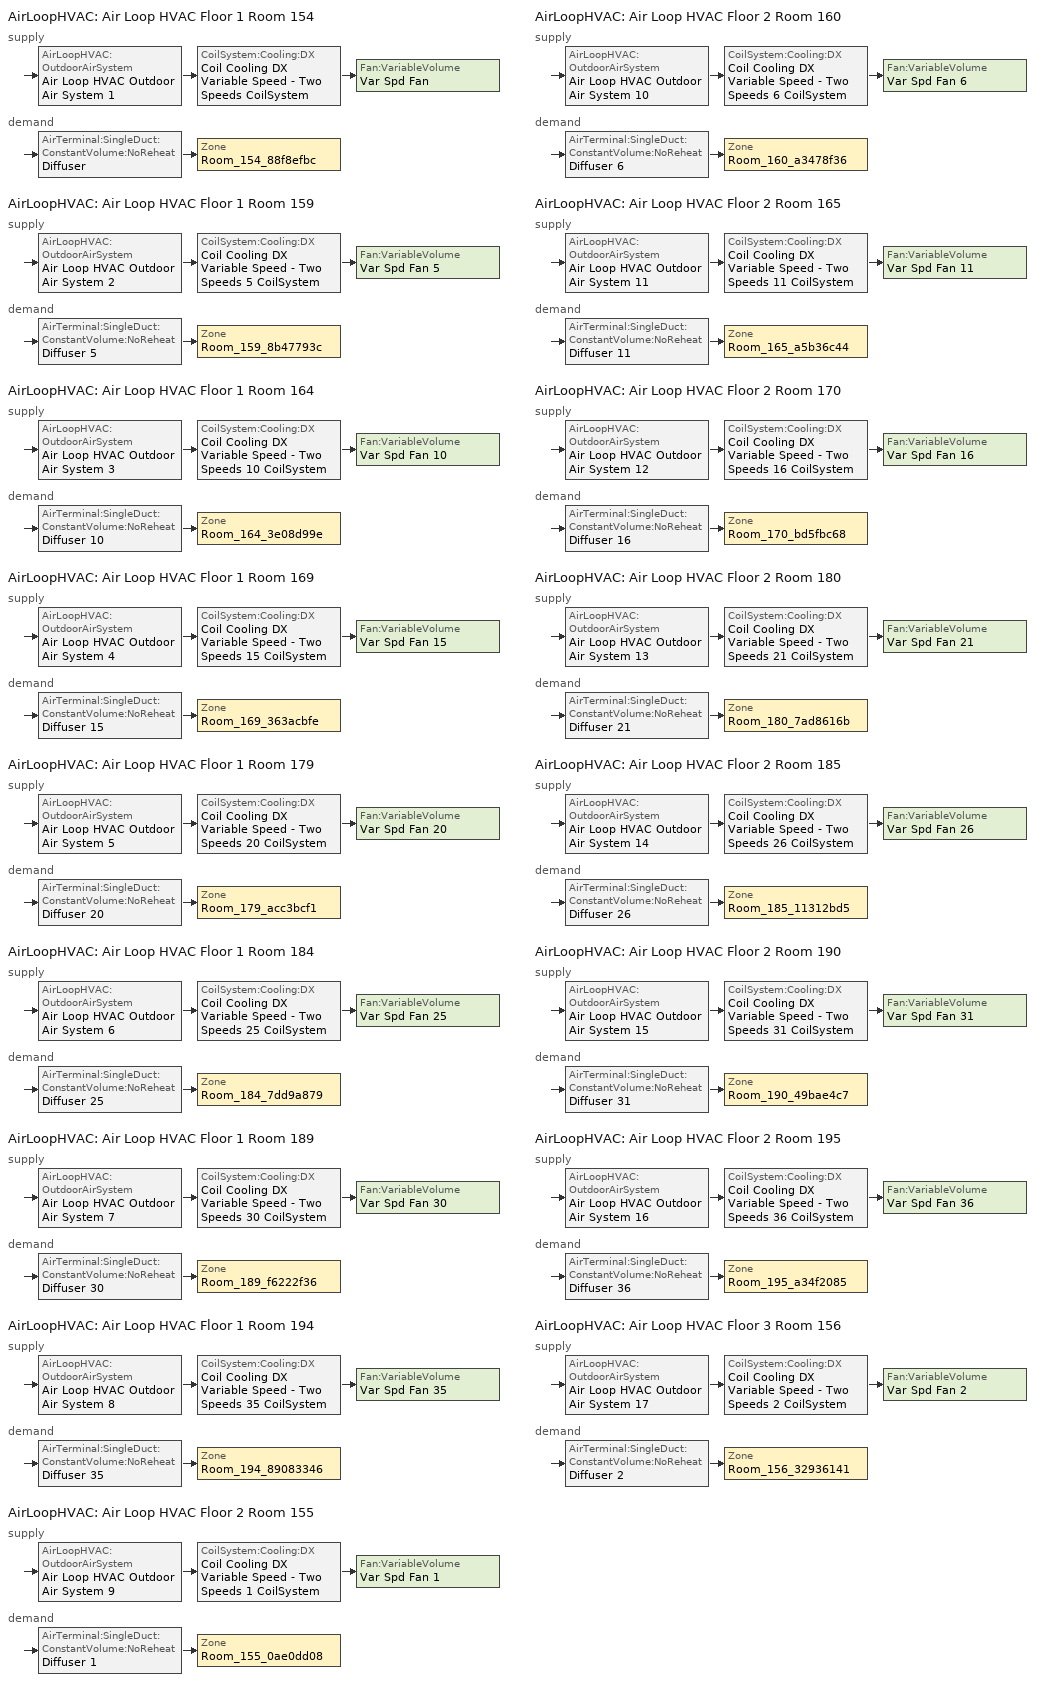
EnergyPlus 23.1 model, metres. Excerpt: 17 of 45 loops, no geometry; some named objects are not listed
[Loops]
AirLoopHVAC 'Air Loop HVAC Floor 1 Room 154'
 supply: AirLoopHVAC:OutdoorAirSystem 'Air Loop HVAC Outdoor Air System 1' > CoilSystem:Cooling:DX 'Coil Cooling DX Variable Speed - Two Speeds CoilSystem' > Fan:VariableVolume 'Var Spd Fan'
 demand: AirTerminal:SingleDuct:ConstantVolume:NoReheat 'Diffuser' > Zone 'Room_154_88f8efbc'
AirLoopHVAC 'Air Loop HVAC Floor 1 Room 159'
 supply: AirLoopHVAC:OutdoorAirSystem 'Air Loop HVAC Outdoor Air System 2' > CoilSystem:Cooling:DX 'Coil Cooling DX Variable Speed - Two Speeds 5 CoilSystem' > Fan:VariableVolume 'Var Spd Fan 5'
 demand: AirTerminal:SingleDuct:ConstantVolume:NoReheat 'Diffuser 5' > Zone 'Room_159_8b47793c'
AirLoopHVAC 'Air Loop HVAC Floor 1 Room 164'
 supply: AirLoopHVAC:OutdoorAirSystem 'Air Loop HVAC Outdoor Air System 3' > CoilSystem:Cooling:DX 'Coil Cooling DX Variable Speed - Two Speeds 10 CoilSystem' > Fan:VariableVolume 'Var Spd Fan 10'
 demand: AirTerminal:SingleDuct:ConstantVolume:NoReheat 'Diffuser 10' > Zone 'Room_164_3e08d99e'
AirLoopHVAC 'Air Loop HVAC Floor 1 Room 169'
 supply: AirLoopHVAC:OutdoorAirSystem 'Air Loop HVAC Outdoor Air System 4' > CoilSystem:Cooling:DX 'Coil Cooling DX Variable Speed - Two Speeds 15 CoilSystem' > Fan:VariableVolume 'Var Spd Fan 15'
 demand: AirTerminal:SingleDuct:ConstantVolume:NoReheat 'Diffuser 15' > Zone 'Room_169_363acbfe'
AirLoopHVAC 'Air Loop HVAC Floor 1 Room 179'
 supply: AirLoopHVAC:OutdoorAirSystem 'Air Loop HVAC Outdoor Air System 5' > CoilSystem:Cooling:DX 'Coil Cooling DX Variable Speed - Two Speeds 20 CoilSystem' > Fan:VariableVolume 'Var Spd Fan 20'
 demand: AirTerminal:SingleDuct:ConstantVolume:NoReheat 'Diffuser 20' > Zone 'Room_179_acc3bcf1'
AirLoopHVAC 'Air Loop HVAC Floor 1 Room 184'
 supply: AirLoopHVAC:OutdoorAirSystem 'Air Loop HVAC Outdoor Air System 6' > CoilSystem:Cooling:DX 'Coil Cooling DX Variable Speed - Two Speeds 25 CoilSystem' > Fan:VariableVolume 'Var Spd Fan 25'
 demand: AirTerminal:SingleDuct:ConstantVolume:NoReheat 'Diffuser 25' > Zone 'Room_184_7dd9a879'
AirLoopHVAC 'Air Loop HVAC Floor 1 Room 189'
 supply: AirLoopHVAC:OutdoorAirSystem 'Air Loop HVAC Outdoor Air System 7' > CoilSystem:Cooling:DX 'Coil Cooling DX Variable Speed - Two Speeds 30 CoilSystem' > Fan:VariableVolume 'Var Spd Fan 30'
 demand: AirTerminal:SingleDuct:ConstantVolume:NoReheat 'Diffuser 30' > Zone 'Room_189_f6222f36'
AirLoopHVAC 'Air Loop HVAC Floor 1 Room 194'
 supply: AirLoopHVAC:OutdoorAirSystem 'Air Loop HVAC Outdoor Air System 8' > CoilSystem:Cooling:DX 'Coil Cooling DX Variable Speed - Two Speeds 35 CoilSystem' > Fan:VariableVolume 'Var Spd Fan 35'
 demand: AirTerminal:SingleDuct:ConstantVolume:NoReheat 'Diffuser 35' > Zone 'Room_194_89083346'
AirLoopHVAC 'Air Loop HVAC Floor 2 Room 155'
 supply: AirLoopHVAC:OutdoorAirSystem 'Air Loop HVAC Outdoor Air System 9' > CoilSystem:Cooling:DX 'Coil Cooling DX Variable Speed - Two Speeds 1 CoilSystem' > Fan:VariableVolume 'Var Spd Fan 1'
 demand: AirTerminal:SingleDuct:ConstantVolume:NoReheat 'Diffuser 1' > Zone 'Room_155_0ae0dd08'
AirLoopHVAC 'Air Loop HVAC Floor 2 Room 160'
 supply: AirLoopHVAC:OutdoorAirSystem 'Air Loop HVAC Outdoor Air System 10' > CoilSystem:Cooling:DX 'Coil Cooling DX Variable Speed - Two Speeds 6 CoilSystem' > Fan:VariableVolume 'Var Spd Fan 6'
 demand: AirTerminal:SingleDuct:ConstantVolume:NoReheat 'Diffuser 6' > Zone 'Room_160_a3478f36'
AirLoopHVAC 'Air Loop HVAC Floor 2 Room 165'
 supply: AirLoopHVAC:OutdoorAirSystem 'Air Loop HVAC Outdoor Air System 11' > CoilSystem:Cooling:DX 'Coil Cooling DX Variable Speed - Two Speeds 11 CoilSystem' > Fan:VariableVolume 'Var Spd Fan 11'
 demand: AirTerminal:SingleDuct:ConstantVolume:NoReheat 'Diffuser 11' > Zone 'Room_165_a5b36c44'
AirLoopHVAC 'Air Loop HVAC Floor 2 Room 170'
 supply: AirLoopHVAC:OutdoorAirSystem 'Air Loop HVAC Outdoor Air System 12' > CoilSystem:Cooling:DX 'Coil Cooling DX Variable Speed - Two Speeds 16 CoilSystem' > Fan:VariableVolume 'Var Spd Fan 16'
 demand: AirTerminal:SingleDuct:ConstantVolume:NoReheat 'Diffuser 16' > Zone 'Room_170_bd5fbc68'
AirLoopHVAC 'Air Loop HVAC Floor 2 Room 180'
 supply: AirLoopHVAC:OutdoorAirSystem 'Air Loop HVAC Outdoor Air System 13' > CoilSystem:Cooling:DX 'Coil Cooling DX Variable Speed - Two Speeds 21 CoilSystem' > Fan:VariableVolume 'Var Spd Fan 21'
 demand: AirTerminal:SingleDuct:ConstantVolume:NoReheat 'Diffuser 21' > Zone 'Room_180_7ad8616b'
AirLoopHVAC 'Air Loop HVAC Floor 2 Room 185'
 supply: AirLoopHVAC:OutdoorAirSystem 'Air Loop HVAC Outdoor Air System 14' > CoilSystem:Cooling:DX 'Coil Cooling DX Variable Speed - Two Speeds 26 CoilSystem' > Fan:VariableVolume 'Var Spd Fan 26'
 demand: AirTerminal:SingleDuct:ConstantVolume:NoReheat 'Diffuser 26' > Zone 'Room_185_11312bd5'
AirLoopHVAC 'Air Loop HVAC Floor 2 Room 190'
 supply: AirLoopHVAC:OutdoorAirSystem 'Air Loop HVAC Outdoor Air System 15' > CoilSystem:Cooling:DX 'Coil Cooling DX Variable Speed - Two Speeds 31 CoilSystem' > Fan:VariableVolume 'Var Spd Fan 31'
 demand: AirTerminal:SingleDuct:ConstantVolume:NoReheat 'Diffuser 31' > Zone 'Room_190_49bae4c7'
AirLoopHVAC 'Air Loop HVAC Floor 2 Room 195'
 supply: AirLoopHVAC:OutdoorAirSystem 'Air Loop HVAC Outdoor Air System 16' > CoilSystem:Cooling:DX 'Coil Cooling DX Variable Speed - Two Speeds 36 CoilSystem' > Fan:VariableVolume 'Var Spd Fan 36'
 demand: AirTerminal:SingleDuct:ConstantVolume:NoReheat 'Diffuser 36' > Zone 'Room_195_a34f2085'
AirLoopHVAC 'Air Loop HVAC Floor 3 Room 156'
 supply: AirLoopHVAC:OutdoorAirSystem 'Air Loop HVAC Outdoor Air System 17' > CoilSystem:Cooling:DX 'Coil Cooling DX Variable Speed - Two Speeds 2 CoilSystem' > Fan:VariableVolume 'Var Spd Fan 2'
 demand: AirTerminal:SingleDuct:ConstantVolume:NoReheat 'Diffuser 2' > Zone 'Room_156_32936141'
[ZoneControl:Thermostat] Temperature Difference Between Cutout And Setpoint {deltaC}=0
Name | Zone or ZoneList | Control Type Schedule | Control 1
Room_154_88f8efbc Thermostat | Room_154_88f8efbc | Room_154_88f8efbc Thermostat Schedule | LargeOffice Building_Setpoint
Room_155_0ae0dd08 Thermostat | Room_155_0ae0dd08 | Room_155_0ae0dd08 Thermostat Schedule | LargeOffice Building_Setpoint 1
Room_156_32936141 Thermostat | Room_156_32936141 | Room_156_32936141 Thermostat Schedule | LargeOffice Building_Setpoint 2
Room_159_8b47793c Thermostat | Room_159_8b47793c | Room_159_8b47793c Thermostat Schedule | LargeOffice Building_Setpoint 5
Room_160_a3478f36 Thermostat | Room_160_a3478f36 | Room_160_a3478f36 Thermostat Schedule | LargeOffice Building_Setpoint 6
Room_164_3e08d99e Thermostat | Room_164_3e08d99e | Room_164_3e08d99e Thermostat Schedule | LargeOffice Building_Setpoint 10
Room_165_a5b36c44 Thermostat | Room_165_a5b36c44 | Room_165_a5b36c44 Thermostat Schedule | LargeOffice Building_Setpoint 11
Room_169_363acbfe Thermostat | Room_169_363acbfe | Room_169_363acbfe Thermostat Schedule | LargeOffice Building_Setpoint 15
Room_170_bd5fbc68 Thermostat | Room_170_bd5fbc68 | Room_170_bd5fbc68 Thermostat Schedule | LargeOffice Building_Setpoint 16
Room_179_acc3bcf1 Thermostat | Room_179_acc3bcf1 | Room_179_acc3bcf1 Thermostat Schedule | LargeOffice Building_Setpoint 25
Room_180_7ad8616b Thermostat | Room_180_7ad8616b | Room_180_7ad8616b Thermostat Schedule | LargeOffice Building_Setpoint 26
Room_184_7dd9a879 Thermostat | Room_184_7dd9a879 | Room_184_7dd9a879 Thermostat Schedule | LargeOffice Building_Setpoint 30
Room_185_11312bd5 Thermostat | Room_185_11312bd5 | Room_185_11312bd5 Thermostat Schedule | LargeOffice Building_Setpoint 31
Room_189_f6222f36 Thermostat | Room_189_f6222f36 | Room_189_f6222f36 Thermostat Schedule | LargeOffice Building_Setpoint 35
Room_190_49bae4c7 Thermostat | Room_190_49bae4c7 | Room_190_49bae4c7 Thermostat Schedule | LargeOffice Building_Setpoint 36
Room_194_89083346 Thermostat | Room_194_89083346 | Room_194_89083346 Thermostat Schedule | LargeOffice Building_Setpoint 40
Room_195_a34f2085 Thermostat | Room_195_a34f2085 | Room_195_a34f2085 Thermostat Schedule | LargeOffice Building_Setpoint 41
[ThermostatSetpoint:DualSetpoint] Heating Setpoint Temperature Schedule=NECB-G-Thermostat Setpoint-Heating; Cooling Setpoint Temperature Schedule=NECB-G-Thermostat Setpoint-Cooling
LargeOffice Building_Setpoint; LargeOffice Building_Setpoint 1; LargeOffice Building_Setpoint 2; LargeOffice Building_Setpoint 5; LargeOffice Building_Setpoint 6; LargeOffice Building_Setpoint 10; LargeOffice Building_Setpoint 11; LargeOffice Building_Setpoint 15; LargeOffice Building_Setpoint 16; LargeOffice Building_Setpoint 25; LargeOffice Building_Setpoint 26; LargeOffice Building_Setpoint 30; LargeOffice Building_Setpoint 31; LargeOffice Building_Setpoint 35; LargeOffice Building_Setpoint 36; LargeOffice Building_Setpoint 40; LargeOffice Building_Setpoint 41
[ZoneHVAC:Baseboard:Convective:Electric] Availability Schedule=Always On Discrete hvac_library; Heating Design Capacity {W}=Autosize; Efficiency=1
Elec Baseboard Floor 1 Room 154; Elec Baseboard Floor 2 Room 155; Elec Baseboard Floor 3 Room 156; Elec Baseboard 1 Room 159; Elec Baseboard Floor 2 Room 160; Elec Baseboard 1 Room 164; Elec Baseboard Floor 2 Room 165; Elec Baseboard 1 Room 169; Elec Baseboard Floor 2 Room 170; Elec Baseboard Floor 1 Room 179; Elec Baseboard Floor 2 Room 180; Elec Baseboard 1 Room 184; Elec Baseboard Floor 2 Room 185; Elec Baseboard 1 Room 189; Elec Baseboard Floor 2 Room 190; Elec Baseboard 1 Room 194; Elec Baseboard Floor 2 Room 195
[AirTerminal:SingleDuct:ConstantVolume:NoReheat] Availability Schedule=Always On Discrete hvac_library; Maximum Air Flow Rate {m3/s}=AutoSize
Diffuser; Diffuser 1; Diffuser 2; Diffuser 5; Diffuser 6; Diffuser 10; Diffuser 11; Diffuser 15; Diffuser 16; Diffuser 20; Diffuser 21; Diffuser 25; Diffuser 26; Diffuser 30; Diffuser 31; Diffuser 35; Diffuser 36
[Zone equipment]
Room_154_88f8efbc: Elec Baseboard Floor 1 Room 154, Diffuser
Room_155_0ae0dd08: Elec Baseboard Floor 2 Room 155, Diffuser 1
Room_156_32936141: Elec Baseboard Floor 3 Room 156, Diffuser 2
Room_159_8b47793c: Elec Baseboard 1 Room 159, Diffuser 5
Room_160_a3478f36: Elec Baseboard Floor 2 Room 160, Diffuser 6
Room_164_3e08d99e: Elec Baseboard 1 Room 164, Diffuser 10
Room_165_a5b36c44: Elec Baseboard Floor 2 Room 165, Diffuser 11
Room_169_363acbfe: Elec Baseboard 1 Room 169, Diffuser 15
Room_170_bd5fbc68: Elec Baseboard Floor 2 Room 170, Diffuser 16
Room_179_acc3bcf1: Elec Baseboard Floor 1 Room 179, Diffuser 20
Room_180_7ad8616b: Elec Baseboard Floor 2 Room 180, Diffuser 21
Room_184_7dd9a879: Elec Baseboard 1 Room 184, Diffuser 25
Room_185_11312bd5: Elec Baseboard Floor 2 Room 185, Diffuser 26
Room_189_f6222f36: Elec Baseboard 1 Room 189, Diffuser 30
Room_190_49bae4c7: Elec Baseboard Floor 2 Room 190, Diffuser 31
Room_194_89083346: Elec Baseboard 1 Room 194, Diffuser 35
Room_195_a34f2085: Elec Baseboard Floor 2 Room 195, Diffuser 36
[Sizing:Zone] Zone Cooling Design Supply Air Temperature Input Method=SupplyAirTemperature; Zone Cooling Design Supply Air Temperature {C}=14; Zone Cooling Design Supply Air Temperature Difference {deltaC}=11.11; Zone Heating Design Supply Air Temperature Input Method=SupplyAirTemperature; Zone Heating Design Supply Air Temperature {C}=40; Zone Heating Design Supply Air Temperature Difference {deltaC}=11.11; Zone Cooling Design Supply Air Humidity Ratio {kgWater/kgDryAir}=0.0085; Zone Heating Design Supply Air Humidity Ratio {kgWater/kgDryAir}=0.008; Cooling Design Air Flow Method=DesignDay; Cooling Design Air Flow Rate {m3/s}=0; Cooling Minimum Air Flow per Zone Floor Area {m3/s-m2}=0.000762; Cooling Minimum Air Flow {m3/s}=0; Cooling Minimum Air Flow Fraction=0; Heating Design Air Flow Method=DesignDay; Heating Design Air Flow Rate {m3/s}=0; Heating Maximum Air Flow per Zone Floor Area {m3/s-m2}=0.002032; Heating Maximum Air Flow {m3/s}=0.141576; Heating Maximum Air Flow Fraction=0.3; Account for Dedicated Outdoor Air System=No; Zone Load Sizing Method=Sensible Load Only No Latent Load; Zone Latent Cooling Design Supply Air Humidity Ratio Input Method=HumidityRatioDifference; Zone Cooling Design Supply Air Humidity Ratio Difference {kgWater/kgDryAir}=0.005; Zone Latent Heating Design Supply Air Humidity Ratio Input Method=HumidityRatioDifference; Zone Humidification Design Supply Air Humidity Ratio Difference {kgWater/kgDryAir}=0.005
Name | Design Specification Outdoor Air Object
Room_154_88f8efbc | Room_154_88f8efbc DSOA Space List
Room_155_0ae0dd08 | Room_155_0ae0dd08 DSOA Space List
Room_156_32936141 | Room_156_32936141 DSOA Space List
Room_159_8b47793c | Room_159_8b47793c DSOA Space List
Room_160_a3478f36 | Room_160_a3478f36 DSOA Space List
Room_164_3e08d99e | Room_164_3e08d99e DSOA Space List
Room_165_a5b36c44 | Room_165_a5b36c44 DSOA Space List
Room_169_363acbfe | Room_169_363acbfe DSOA Space List
Room_170_bd5fbc68 | Room_170_bd5fbc68 DSOA Space List
Room_179_acc3bcf1 | Room_179_acc3bcf1 DSOA Space List
Room_180_7ad8616b | Room_180_7ad8616b DSOA Space List
Room_184_7dd9a879 | Room_184_7dd9a879 DSOA Space List
Room_185_11312bd5 | Room_185_11312bd5 DSOA Space List
Room_189_f6222f36 | Room_189_f6222f36 DSOA Space List
Room_190_49bae4c7 | Room_190_49bae4c7 DSOA Space List
Room_194_89083346 | Room_194_89083346 DSOA Space List
Room_195_a34f2085 | Room_195_a34f2085 DSOA Space List
[Controller:MechanicalVentilation] Availability Schedule=Always On Discrete 4; Demand Controlled Ventilation=No; System Outdoor Air Method=ZoneSum; Design Specification Outdoor Air Object Name 1=MidriseApartment Apartment Ventilation
Name | Zone or ZoneList Name 1
Controller Mechanical Ventilation 4 | Room_154_88f8efbc
Controller Mechanical Ventilation 12 | Room_155_0ae0dd08
Controller Mechanical Ventilation 20 | Room_156_32936141
Controller Mechanical Ventilation 5 | Room_159_8b47793c
Controller Mechanical Ventilation 13 | Room_160_a3478f36
Controller Mechanical Ventilation 6 | Room_164_3e08d99e
Controller Mechanical Ventilation 14 | Room_165_a5b36c44
Controller Mechanical Ventilation 7 | Room_169_363acbfe
Controller Mechanical Ventilation 15 | Room_170_bd5fbc68
Controller Mechanical Ventilation 8 | Room_179_acc3bcf1
Controller Mechanical Ventilation 16 | Room_180_7ad8616b
Controller Mechanical Ventilation 9 | Room_184_7dd9a879
Controller Mechanical Ventilation 17 | Room_185_11312bd5
Controller Mechanical Ventilation 10 | Room_189_f6222f36
Controller Mechanical Ventilation 18 | Room_190_49bae4c7
Controller Mechanical Ventilation 11 | Room_194_89083346
Controller Mechanical Ventilation 19 | Room_195_a34f2085
[DesignSpecification:OutdoorAir]
MidriseApartment Apartment Ventilation: Outdoor Air Method=Sum; Outdoor Air Flow per Person {m3/s-person}=0.0169901; Outdoor Air Flow per Zone Floor Area {m3/s-m2}=0; Outdoor Air Flow per Zone {m3/s}=0; Outdoor Air Flow Air Changes per Hour {1/hr}=0
[DesignSpecification:OutdoorAir:SpaceList] Space Design Specification Outdoor Air Object Name 1=MidriseApartment Apartment Ventilation
Name | Space Name 1
Room_154_88f8efbc DSOA Space List | Room_154_88f8efbc_Space
Room_155_0ae0dd08 DSOA Space List | Room_155_0ae0dd08_Space
Room_156_32936141 DSOA Space List | Room_156_32936141_Space
Room_159_8b47793c DSOA Space List | Room_159_8b47793c_Space
Room_160_a3478f36 DSOA Space List | Room_160_a3478f36_Space
Room_164_3e08d99e DSOA Space List | Room_164_3e08d99e_Space
Room_165_a5b36c44 DSOA Space List | Room_165_a5b36c44_Space
Room_169_363acbfe DSOA Space List | Room_169_363acbfe_Space
Room_170_bd5fbc68 DSOA Space List | Room_170_bd5fbc68_Space
Room_179_acc3bcf1 DSOA Space List | Room_179_acc3bcf1_Space
Room_180_7ad8616b DSOA Space List | Room_180_7ad8616b_Space
Room_184_7dd9a879 DSOA Space List | Room_184_7dd9a879_Space
Room_185_11312bd5 DSOA Space List | Room_185_11312bd5_Space
Room_189_f6222f36 DSOA Space List | Room_189_f6222f36_Space
Room_190_49bae4c7 DSOA Space List | Room_190_49bae4c7_Space
Room_194_89083346 DSOA Space List | Room_194_89083346_Space
Room_195_a34f2085 DSOA Space List | Room_195_a34f2085_Space
[AirLoopHVAC] Design Supply Air Flow Rate {m3/s}=AutoSize; Design Return Air Flow Fraction of Supply Air Flow=1
Air Loop HVAC Floor 1 Room 154; Air Loop HVAC Floor 1 Room 159; Air Loop HVAC Floor 1 Room 164; Air Loop HVAC Floor 1 Room 169; Air Loop HVAC Floor 1 Room 179; Air Loop HVAC Floor 1 Room 184; Air Loop HVAC Floor 1 Room 189; Air Loop HVAC Floor 1 Room 194; Air Loop HVAC Floor 2 Room 155; Air Loop HVAC Floor 2 Room 160; Air Loop HVAC Floor 2 Room 165; Air Loop HVAC Floor 2 Room 170; Air Loop HVAC Floor 2 Room 180; Air Loop HVAC Floor 2 Room 185; Air Loop HVAC Floor 2 Room 190; Air Loop HVAC Floor 2 Room 195; Air Loop HVAC Floor 3 Room 156
[Sizing:System] Type of Load to Size On=Sensible; Design Outdoor Air Flow Rate {m3/s}=Autosize; Central Heating Maximum System Air Flow Ratio=0.3; Preheat Design Temperature {C}=7; Preheat Design Humidity Ratio {kgWater/kgDryAir}=0.008; Precool Design Temperature {C}=12.8; Precool Design Humidity Ratio {kgWater/kgDryAir}=0.008; Central Cooling Design Supply Air Temperature {C}=12.8; Central Heating Design Supply Air Temperature {C}=16.7; Type of Zone Sum to Use=NonCoincident; 100% Outdoor Air in Cooling=Yes; 100% Outdoor Air in Heating=Yes; Central Cooling Design Supply Air Humidity Ratio {kgWater/kgDryAir}=0.0085; Central Heating Design Supply Air Humidity Ratio {kgWater/kgDryAir}=0.008; Cooling Supply Air Flow Rate Method=DesignDay; Cooling Supply Air Flow Rate {m3/s}=0; Cooling Supply Air Flow Rate Per Floor Area {m3/s-m2}=0.00996765; Cooling Fraction of Autosized Cooling Supply Air Flow Rate=1; Cooling Supply Air Flow Rate Per Unit Cooling Capacity {m3/s-W}=3.94755e-05; Heating Supply Air Flow Rate Method=DesignDay; Heating Supply Air Flow Rate {m3/s}=0; Heating Supply Air Flow Rate Per Floor Area {m3/s-m2}=0.00996765; Heating Fraction of Autosized Heating Supply Air Flow Rate=1; Heating Fraction of Autosized Cooling Supply Air Flow Rate=1; Heating Supply Air Flow Rate Per Unit Heating Capacity {m3/s-W}=3.15882e-05; System Outdoor Air Method=ZoneSum; Zone Maximum Outdoor Air Fraction=1; Cooling Design Capacity Method=CoolingDesignCapacity; Cooling Design Capacity {W}=Autosize; Cooling Design Capacity Per Floor Area {W/m2}=234.7; Fraction of Autosized Cooling Design Capacity=1; Heating Design Capacity Method=HeatingDesignCapacity; Heating Design Capacity {W}=Autosize; Heating Design Capacity Per Floor Area {W/m2}=157; Fraction of Autosized Heating Design Capacity=1; Central Cooling Capacity Control Method=OnOff; Occupant Diversity=Autosize
Air Loop HVAC Floor 1 Room 154; Air Loop HVAC Floor 1 Room 159; Air Loop HVAC Floor 1 Room 164; Air Loop HVAC Floor 1 Room 169; Air Loop HVAC Floor 1 Room 179; Air Loop HVAC Floor 1 Room 184; Air Loop HVAC Floor 1 Room 189; Air Loop HVAC Floor 1 Room 194; Air Loop HVAC Floor 2 Room 155; Air Loop HVAC Floor 2 Room 160; Air Loop HVAC Floor 2 Room 165; Air Loop HVAC Floor 2 Room 170; Air Loop HVAC Floor 2 Room 180; Air Loop HVAC Floor 2 Room 185; Air Loop HVAC Floor 2 Room 190; Air Loop HVAC Floor 2 Room 195; Air Loop HVAC Floor 3 Room 156
[Controller:OutdoorAir] Minimum Outdoor Air Flow Rate {m3/s}=0; Maximum Outdoor Air Flow Rate {m3/s}=Autosize; Economizer Control Action Type=ModulateFlow; Lockout Type=NoLockout; Minimum Limit Type=FixedMinimum; High Humidity Control=No; Control High Indoor Humidity Based on Outdoor Humidity Ratio=Yes; Heat Recovery Bypass Control Type=BypassWhenWithinEconomizerLimits
Name | Economizer Control Type | Minimum Outdoor Air Schedule | Mechanical Ventilation Controller | Economizer Maximum Limit Dry-Bulb Temperature {C} | Economizer Maximum Limit Enthalpy {J/kg} | Economizer Minimum Limit Dry-Bulb Temperature {C}
Controller Outdoor Air 3 | DifferentialEnthalpy | Make-up air unit Occ Sch | Controller Mechanical Ventilation 4
Controller Outdoor Air 4 | DifferentialEnthalpy | Make-up air unit Occ Sch 1 | Controller Mechanical Ventilation 5
Controller Outdoor Air 5 | DifferentialEnthalpy | Make-up air unit Occ Sch 2 | Controller Mechanical Ventilation 6
Controller Outdoor Air 2 | NoEconomizer | VAV with Reheat Occ Sch | Controller Mechanical Ventilation 7 | 28 | 64000 | -100
Controller Outdoor Air 6 | NoEconomizer | VAV with Reheat Occ Sch 1 | Controller Mechanical Ventilation 8 | 28 | 64000 | -100
Controller Outdoor Air 7 | NoEconomizer | VAV with Reheat Occ Sch 2 | Controller Mechanical Ventilation 9 | 28 | 64000 | -100
Controller Outdoor Air 8 | NoEconomizer | VAV with Reheat Occ Sch 3 | Controller Mechanical Ventilation 10 | 28 | 64000 | -100
Controller Outdoor Air 9 | NoEconomizer | VAV with Reheat Occ Sch 4 | Controller Mechanical Ventilation 11 | 28 | 64000 | -100
Controller Outdoor Air 10 | NoEconomizer | VAV with Reheat Occ Sch 5 | Controller Mechanical Ventilation 12 | 28 | 64000 | -100
Controller Outdoor Air 11 | NoEconomizer | VAV with Reheat Occ Sch 6 | Controller Mechanical Ventilation 13 | 28 | 64000 | -100
Controller Outdoor Air 12 | NoEconomizer | VAV with Reheat Occ Sch 7 | Controller Mechanical Ventilation 14 | 28 | 64000 | -100
Controller Outdoor Air 13 | NoEconomizer | VAV with Reheat Occ Sch 8 | Controller Mechanical Ventilation 15 | 28 | 64000 | -100
Controller Outdoor Air 14 | NoEconomizer | VAV with Reheat Occ Sch 9 | Controller Mechanical Ventilation 16 | 28 | 64000 | -100
Controller Outdoor Air 15 | NoEconomizer | VAV with Reheat Occ Sch 10 | Controller Mechanical Ventilation 17 | 28 | 64000 | -100
Controller Outdoor Air 16 | NoEconomizer | VAV with Reheat Occ Sch 11 | Controller Mechanical Ventilation 18 | 28 | 64000 | -100
Controller Outdoor Air 17 | NoEconomizer | VAV with Reheat Occ Sch 12 | Controller Mechanical Ventilation 19 | 28 | 64000 | -100
Controller Outdoor Air 18 | NoEconomizer | VAV with Reheat Occ Sch 13 | Controller Mechanical Ventilation 20 | 28 | 64000 | -100
[SetpointManager:MixedAir] Control Variable=Temperature
Node 483 OS Default SPM; Node 53 OS Default SPM; Node 486 OS Default SPM; Node 91 OS Default SPM; Node 495 OS Default SPM; Node 131 OS Default SPM; Node 498 OS Default SPM; Node 258 OS Default SPM; Node 501 OS Default SPM; Node 298 OS Default SPM; Node 504 OS Default SPM; Node 338 OS Default SPM; Node 507 OS Default SPM; Node 378 OS Default SPM; Node 510 OS Default SPM; Node 418 OS Default SPM; Node 513 OS Default SPM; Node 59 OS Default SPM; Node 516 OS Default SPM; Node 99 OS Default SPM; Node 519 OS Default SPM; Node 186 OS Default SPM; Node 522 OS Default SPM; Node 266 OS Default SPM; Node 525 OS Default SPM; Node 306 OS Default SPM; Node 528 OS Default SPM; Node 346 OS Default SPM; Node 531 OS Default SPM; Node 386 OS Default SPM; Node 534 OS Default SPM; Node 426 OS Default SPM; Node 537 OS Default SPM; Node 67 OS Default SPM
[CoilSystem:Cooling:DX]
Name | Cooling Coil
Coil Cooling DX Variable Speed - Two Speeds CoilSystem | Coil Cooling DX Variable Speed - Two Speeds
Coil Cooling DX Variable Speed - Two Speeds 5 CoilSystem | Coil Cooling DX Variable Speed - Two Speeds 5
Coil Cooling DX Variable Speed - Two Speeds 10 CoilSystem | Coil Cooling DX Variable Speed - Two Speeds 10
Coil Cooling DX Variable Speed - Two Speeds 15 CoilSystem | Coil Cooling DX Variable Speed - Two Speeds 15
Coil Cooling DX Variable Speed - Two Speeds 20 CoilSystem | Coil Cooling DX Variable Speed - Two Speeds 20
Coil Cooling DX Variable Speed - Two Speeds 25 CoilSystem | Coil Cooling DX Variable Speed - Two Speeds 25
Coil Cooling DX Variable Speed - Two Speeds 30 CoilSystem | Coil Cooling DX Variable Speed - Two Speeds 30
Coil Cooling DX Variable Speed - Two Speeds 35 CoilSystem | Coil Cooling DX Variable Speed - Two Speeds 35
Coil Cooling DX Variable Speed - Two Speeds 1 CoilSystem | Coil Cooling DX Variable Speed - Two Speeds 1
Coil Cooling DX Variable Speed - Two Speeds 6 CoilSystem | Coil Cooling DX Variable Speed - Two Speeds 6
Coil Cooling DX Variable Speed - Two Speeds 11 CoilSystem | Coil Cooling DX Variable Speed - Two Speeds 11
Coil Cooling DX Variable Speed - Two Speeds 16 CoilSystem | Coil Cooling DX Variable Speed - Two Speeds 16
Coil Cooling DX Variable Speed - Two Speeds 21 CoilSystem | Coil Cooling DX Variable Speed - Two Speeds 21
Coil Cooling DX Variable Speed - Two Speeds 26 CoilSystem | Coil Cooling DX Variable Speed - Two Speeds 26
Coil Cooling DX Variable Speed - Two Speeds 31 CoilSystem | Coil Cooling DX Variable Speed - Two Speeds 31
Coil Cooling DX Variable Speed - Two Speeds 36 CoilSystem | Coil Cooling DX Variable Speed - Two Speeds 36
Coil Cooling DX Variable Speed - Two Speeds 2 CoilSystem | Coil Cooling DX Variable Speed - Two Speeds 2
[Coil:Cooling:DX:VariableSpeed] Number of Speeds=2; Nominal Speed Level=2; Gross Rated Total Cooling Capacity At Selected Nominal Speed Level {W}=AutoSize; Rated Air Flow Rate At Selected Nominal Speed Level {m3/s}=AutoSize; Nominal Time for Condensate to Begin Leaving the Coil {s}=0; Initial Moisture Evaporation Rate Divided by Steady-State AC Latent Capacity=0; Energy Part Load Fraction Curve=Coil Cooling DX Variable Speed - Two Speeds EIRfPLR; Condenser Type=AirCooled; Evaporative Condenser Pump Rated Power Consumption {W}=0; Crankcase Heater Capacity {W}=0; Maximum Outdoor Dry-Bulb Temperature for Crankcase Heater Operation {C}=10; Minimum Outdoor Dry-Bulb Temperature for Compressor Operation {C}=-25; Basin Heater Capacity {W/K}=0; Basin Heater Setpoint Temperature {C}=2; Speed Reference Unit Gross Rated Total Cooling Capacity 1 {W}=8914.19; Speed Reference Unit Gross Rated Sensible Heat Ratio 1=0.79; Speed Reference Unit Gross Rated Cooling COP 1 {W/W}=3.98049; Speed Reference Unit Rated Air Flow Rate 1 {m3/s}=0.944; Speed Total Cooling Capacity Function of Temperature Curve Name 1=Coil Cooling DX Variable Speed - Two Speeds Half Speed capFT; Speed Total Cooling Capacity Function of Air Flow Fraction Curve Name 1=Coil Cooling DX Variable Speed - Two Speeds Half Speed capFlow; Speed Energy Input Ratio Function of Temperature Curve Name 1=Coil Cooling DX Variable Speed - Two Speeds Half Speed EIRFT; Speed Energy Input Ratio Function of Air Flow Fraction Curve Name 1=Coil Cooling DX Variable Speed - Two Speeds Half Speed EIRFlow; Speed Reference Unit Gross Rated Total Cooling Capacity 2 {W}=16456.9; Speed Reference Unit Gross Rated Sensible Heat Ratio 2=0.73; Speed Reference Unit Gross Rated Cooling COP 2 {W/W}=4.08; Speed Reference Unit Rated Air Flow Rate 2 {m3/s}=1.888; Speed Total Cooling Capacity Function of Temperature Curve Name 2=Coil Cooling DX Variable Speed - Two Speeds Full Speed capFT; Speed Total Cooling Capacity Function of Air Flow Fraction Curve Name 2=Coil Cooling DX Variable Speed - Two Speeds Full Speed capFlow; Speed Energy Input Ratio Function of Temperature Curve Name 2=Coil Cooling DX Variable Speed - Two Speeds Full Speed EIRFT; Speed Energy Input Ratio Function of Air Flow Fraction Curve Name 2=Coil Cooling DX Variable Speed - Two Speeds Full Speed EIRFlow
Coil Cooling DX Variable Speed - Two Speeds; Coil Cooling DX Variable Speed - Two Speeds 5; Coil Cooling DX Variable Speed - Two Speeds 10; Coil Cooling DX Variable Speed - Two Speeds 15; Coil Cooling DX Variable Speed - Two Speeds 20; Coil Cooling DX Variable Speed - Two Speeds 25; Coil Cooling DX Variable Speed - Two Speeds 30; Coil Cooling DX Variable Speed - Two Speeds 35; Coil Cooling DX Variable Speed - Two Speeds 1; Coil Cooling DX Variable Speed - Two Speeds 6; Coil Cooling DX Variable Speed - Two Speeds 11; Coil Cooling DX Variable Speed - Two Speeds 16; Coil Cooling DX Variable Speed - Two Speeds 21; Coil Cooling DX Variable Speed - Two Speeds 26; Coil Cooling DX Variable Speed - Two Speeds 31; Coil Cooling DX Variable Speed - Two Speeds 36; Coil Cooling DX Variable Speed - Two Speeds 2
[Fan:VariableVolume] Fan Total Efficiency=0.6045; Maximum Flow Rate {m3/s}=AutoSize; Fan Power Minimum Flow Rate Input Method=FixedFlowRate; Fan Power Minimum Flow Fraction=0; Fan Power Minimum Air Flow Rate {m3/s}=0; Motor Efficiency=0.93; Motor In Airstream Fraction=1; Fan Power Coefficient 1=0.0407599; Fan Power Coefficient 2=0.088045; Fan Power Coefficient 3=-0.0729261; Fan Power Coefficient 4=0.94374; Fan Power Coefficient 5=0
Name | Availability Schedule | Pressure Rise {Pa}
Var Spd Fan | Always On Discrete | 30
Var Spd Fan 5 | Always On Discrete 5 | 30
Var Spd Fan 10 | Always On Discrete 10 | 30
Var Spd Fan 15 | Always On Discrete 15 | 1
Var Spd Fan 20 | Always On Discrete 20 | 1
Var Spd Fan 25 | Always On Discrete 25 | 1
Var Spd Fan 30 | Always On Discrete 30 | 1
Var Spd Fan 35 | Always On Discrete 35 | 1
Var Spd Fan 1 | Always On Discrete 1 | 1
Var Spd Fan 6 | Always On Discrete 6 | 1
Var Spd Fan 11 | Always On Discrete 11 | 250
Var Spd Fan 16 | Always On Discrete 16 | 1
Var Spd Fan 21 | Always On Discrete 21 | 1
Var Spd Fan 26 | Always On Discrete 26 | 1
Var Spd Fan 31 | Always On Discrete 31 | 1
Var Spd Fan 36 | Always On Discrete 36 | 1
Var Spd Fan 2 | Always On Discrete 2 | 1
[SetpointManager:SingleZone:Cooling] Control Variable=Temperature; Minimum Supply Air Temperature {C}=-99; Maximum Supply Air Temperature {C}=99
Name | Control Zone
Setpoint Manager Single Zone Cooling | Room_154_88f8efbc
Setpoint Manager Single Zone Cooling 5; Setpoint Manager Single Zone Cooling 10; Setpoint Manager Single Zone Cooling 15; Setpoint Manager Single Zone Cooling 20; Setpoint Manager Single Zone Cooling 25; Setpoint Manager Single Zone Cooling 30; Setpoint Manager Single Zone Cooling 35; Setpoint Manager Single Zone Cooling 1; Setpoint Manager Single Zone Cooling 6; Setpoint Manager Single Zone Cooling 11; Setpoint Manager Single Zone Cooling 16; Setpoint Manager Single Zone Cooling 21; Setpoint Manager Single Zone Cooling 26; Setpoint Manager Single Zone Cooling 31; Setpoint Manager Single Zone Cooling 36; Setpoint Manager Single Zone Cooling 2 | Room_155_0ae0dd08
[Schedule:Day:Interval]
NECB-G-Thermostat Setpoint-Heating Default 2: No, 01:00, 18, 07:00, 18, 09:00, 21, 17:00, 21, 22:00, 21, 24:00, 18
NECB-G-Thermostat Setpoint-Heating Default: No, 01:00, 19, 07:00, 19, 09:00, 21, 17:00, 20, 22:00, 21, 24:00, 19
NECB-G-Thermostat Setpoint-Cooling Default: No, 08:00, 26, 17:00, 25, 24:00, 24
Make-up air unit Occ Sch Default; Make-up air unit Occ Sch Default 1; Make-up air unit Occ Sch Default 2; Make-up air unit Occ Sch Friday; Make-up air unit Occ Sch Monday; Make-up air unit Occ Sch Saturday; Make-up air unit Occ Sch Summer Design Day; Make-up air unit Occ Sch Summer Design Day 1; Make-up air unit Occ Sch Summer Design Day 2; Make-up air unit Occ Sch Sunday; Make-up air unit Occ Sch Thursday; Make-up air unit Occ Sch Tuesday; Make-up air unit Occ Sch Wednesday; Make-up air unit Occ Sch Winter Design Day; Make-up air unit Occ Sch Winter Design Day 1; Make-up air unit Occ Sch Winter Design Day 2; VAV with Reheat Occ Sch Default; VAV with Reheat Occ Sch Default 1; VAV with Reheat Occ Sch Default 10; VAV with Reheat Occ Sch Default 11; VAV with Reheat Occ Sch Default 12; VAV with Reheat Occ Sch Default 13; VAV with Reheat Occ Sch Default 2; VAV with Reheat Occ Sch Default 3; VAV with Reheat Occ Sch Default 4; VAV with Reheat Occ Sch Default 5; VAV with Reheat Occ Sch Default 6; VAV with Reheat Occ Sch Default 7; VAV with Reheat Occ Sch Default 8; VAV with Reheat Occ Sch Default 9; VAV with Reheat Occ Sch Summer Design Day; VAV with Reheat Occ Sch Summer Design Day 1; VAV with Reheat Occ Sch Summer Design Day 10; VAV with Reheat Occ Sch Summer Design Day 11; VAV with Reheat Occ Sch Summer Design Day 12; VAV with Reheat Occ Sch Summer Design Day 13; VAV with Reheat Occ Sch Summer Design Day 2; VAV with Reheat Occ Sch Summer Design Day 3; VAV with Reheat Occ Sch Summer Design Day 4; VAV with Reheat Occ Sch Summer Design Day 5; VAV with Reheat Occ Sch Summer Design Day 6; VAV with Reheat Occ Sch Summer Design Day 7; VAV with Reheat Occ Sch Summer Design Day 8; VAV with Reheat Occ Sch Summer Design Day 9; VAV with Reheat Occ Sch Winter Design Day; VAV with Reheat Occ Sch Winter Design Day 1; VAV with Reheat Occ Sch Winter Design Day 10; VAV with Reheat Occ Sch Winter Design Day 11; VAV with Reheat Occ Sch Winter Design Day 12; VAV with Reheat Occ Sch Winter Design Day 13; VAV with Reheat Occ Sch Winter Design Day 2; VAV with Reheat Occ Sch Winter Design Day 3; VAV with Reheat Occ Sch Winter Design Day 4; VAV with Reheat Occ Sch Winter Design Day 5; VAV with Reheat Occ Sch Winter Design Day 6; VAV with Reheat Occ Sch Winter Design Day 7; VAV with Reheat Occ Sch Winter Design Day 8; VAV with Reheat Occ Sch Winter Design Day 9: No, 24:00, 1
VAV with Reheat Occ Sch Friday; VAV with Reheat Occ Sch Friday 1; VAV with Reheat Occ Sch Friday 10; VAV with Reheat Occ Sch Friday 11; VAV with Reheat Occ Sch Friday 12; VAV with Reheat Occ Sch Friday 13; VAV with Reheat Occ Sch Friday 2; VAV with Reheat Occ Sch Friday 3; VAV with Reheat Occ Sch Friday 4; VAV with Reheat Occ Sch Friday 5; VAV with Reheat Occ Sch Friday 6; VAV with Reheat Occ Sch Friday 7; VAV with Reheat Occ Sch Friday 8; VAV with Reheat Occ Sch Friday 9; VAV with Reheat Occ Sch Monday; VAV with Reheat Occ Sch Monday 1; VAV with Reheat Occ Sch Monday 10; VAV with Reheat Occ Sch Monday 11; VAV with Reheat Occ Sch Monday 12; VAV with Reheat Occ Sch Monday 13; VAV with Reheat Occ Sch Monday 2; VAV with Reheat Occ Sch Monday 3; VAV with Reheat Occ Sch Monday 4; VAV with Reheat Occ Sch Monday 5; VAV with Reheat Occ Sch Monday 6; VAV with Reheat Occ Sch Monday 7; VAV with Reheat Occ Sch Monday 8; VAV with Reheat Occ Sch Monday 9; VAV with Reheat Occ Sch Thursday; VAV with Reheat Occ Sch Thursday 1; VAV with Reheat Occ Sch Thursday 10; VAV with Reheat Occ Sch Thursday 11; VAV with Reheat Occ Sch Thursday 12; VAV with Reheat Occ Sch Thursday 13; VAV with Reheat Occ Sch Thursday 2; VAV with Reheat Occ Sch Thursday 3; VAV with Reheat Occ Sch Thursday 4; VAV with Reheat Occ Sch Thursday 5; VAV with Reheat Occ Sch Thursday 6; VAV with Reheat Occ Sch Thursday 7; VAV with Reheat Occ Sch Thursday 8; VAV with Reheat Occ Sch Thursday 9; VAV with Reheat Occ Sch Tuesday; VAV with Reheat Occ Sch Tuesday 1; VAV with Reheat Occ Sch Tuesday 10; VAV with Reheat Occ Sch Tuesday 11; VAV with Reheat Occ Sch Tuesday 12; VAV with Reheat Occ Sch Tuesday 13; VAV with Reheat Occ Sch Tuesday 2; VAV with Reheat Occ Sch Tuesday 3; VAV with Reheat Occ Sch Tuesday 4; VAV with Reheat Occ Sch Tuesday 5; VAV with Reheat Occ Sch Tuesday 6; VAV with Reheat Occ Sch Tuesday 7; VAV with Reheat Occ Sch Tuesday 8; VAV with Reheat Occ Sch Tuesday 9; VAV with Reheat Occ Sch Wednesday; VAV with Reheat Occ Sch Wednesday 1; VAV with Reheat Occ Sch Wednesday 10; VAV with Reheat Occ Sch Wednesday 11; VAV with Reheat Occ Sch Wednesday 12; VAV with Reheat Occ Sch Wednesday 13; VAV with Reheat Occ Sch Wednesday 2; VAV with Reheat Occ Sch Wednesday 3; VAV with Reheat Occ Sch Wednesday 4; VAV with Reheat Occ Sch Wednesday 5; VAV with Reheat Occ Sch Wednesday 6; VAV with Reheat Occ Sch Wednesday 7; VAV with Reheat Occ Sch Wednesday 8; VAV with Reheat Occ Sch Wednesday 9: No, 08:00, 0, 19:00, 1, 24:00, 0
VAV with Reheat Occ Sch Saturday; VAV with Reheat Occ Sch Saturday 1; VAV with Reheat Occ Sch Saturday 10; VAV with Reheat Occ Sch Saturday 11; VAV with Reheat Occ Sch Saturday 12; VAV with Reheat Occ Sch Saturday 13; VAV with Reheat Occ Sch Saturday 2; VAV with Reheat Occ Sch Saturday 3; VAV with Reheat Occ Sch Saturday 4; VAV with Reheat Occ Sch Saturday 5; VAV with Reheat Occ Sch Saturday 6; VAV with Reheat Occ Sch Saturday 7; VAV with Reheat Occ Sch Saturday 8; VAV with Reheat Occ Sch Saturday 9; VAV with Reheat Occ Sch Sunday; VAV with Reheat Occ Sch Sunday 1; VAV with Reheat Occ Sch Sunday 10; VAV with Reheat Occ Sch Sunday 11; VAV with Reheat Occ Sch Sunday 12; VAV with Reheat Occ Sch Sunday 13; VAV with Reheat Occ Sch Sunday 2; VAV with Reheat Occ Sch Sunday 3; VAV with Reheat Occ Sch Sunday 4; VAV with Reheat Occ Sch Sunday 5; VAV with Reheat Occ Sch Sunday 6; VAV with Reheat Occ Sch Sunday 7; VAV with Reheat Occ Sch Sunday 8; VAV with Reheat Occ Sch Sunday 9: No, 24:00, 0
[Schedule:Week:Daily]
NECB-G-Thermostat Setpoint-Heating Week Rule - Jan1-Dec31: NECB-G-Thermostat Setpoint-Heating Default 2, NECB-G-Thermostat Setpoint-Heating Default, NECB-G-Thermostat Setpoint-Heating Default, NECB-G-Thermostat Setpoint-Heating Default, NECB-G-Thermostat Setpoint-Heating Default, NECB-G-Thermostat Setpoint-Heating Default, NECB-G-Thermostat Setpoint-Heating Default 2, NECB-G-Thermostat Setpoint-Heating Default, NECB-G-Thermostat Setpoint-Heating Default, NECB-G-Thermostat Setpoint-Heating Default, NECB-G-Thermostat Setpoint-Heating Default, NECB-G-Thermostat Setpoint-Heating Default
NECB-G-Thermostat Setpoint-Cooling Week Rule - Jan1-Dec31: NECB-G-Thermostat Setpoint-Cooling Default, NECB-G-Thermostat Setpoint-Cooling Default, NECB-G-Thermostat Setpoint-Cooling Default, NECB-G-Thermostat Setpoint-Cooling Default, NECB-G-Thermostat Setpoint-Cooling Default, NECB-G-Thermostat Setpoint-Cooling Default, NECB-G-Thermostat Setpoint-Cooling Default, NECB-G-Thermostat Setpoint-Cooling Default, NECB-G-Thermostat Setpoint-Cooling Default, NECB-G-Thermostat Setpoint-Cooling Default, NECB-G-Thermostat Setpoint-Cooling Default, NECB-G-Thermostat Setpoint-Cooling Default
Make-up air unit Occ Sch Week Rule - Jan1-Dec31: Make-up air unit Occ Sch Sunday, Make-up air unit Occ Sch Monday, Make-up air unit Occ Sch Tuesday, Make-up air unit Occ Sch Wednesday, Make-up air unit Occ Sch Thursday, Make-up air unit Occ Sch Friday, Make-up air unit Occ Sch Saturday, Make-up air unit Occ Sch Default, Make-up air unit Occ Sch Summer Design Day, Make-up air unit Occ Sch Winter Design Day, Make-up air unit Occ Sch Default, Make-up air unit Occ Sch Default
Make-up air unit Occ Sch 1 Week Rule - Jan1-Dec31: Make-up air unit Occ Sch Default 1, Make-up air unit Occ Sch Default 1, Make-up air unit Occ Sch Default 1, Make-up air unit Occ Sch Default 1, Make-up air unit Occ Sch Default 1, Make-up air unit Occ Sch Default 1, Make-up air unit Occ Sch Default 1, Make-up air unit Occ Sch Default 1, Make-up air unit Occ Sch Summer Design Day 1, Make-up air unit Occ Sch Winter Design Day 1, Make-up air unit Occ Sch Default 1, Make-up air unit Occ Sch Default 1
Make-up air unit Occ Sch 2 Week Rule - Jan1-Dec31: Make-up air unit Occ Sch Default 2, Make-up air unit Occ Sch Default 2, Make-up air unit Occ Sch Default 2, Make-up air unit Occ Sch Default 2, Make-up air unit Occ Sch Default 2, Make-up air unit Occ Sch Default 2, Make-up air unit Occ Sch Default 2, Make-up air unit Occ Sch Default 2, Make-up air unit Occ Sch Summer Design Day 2, Make-up air unit Occ Sch Winter Design Day 2, Make-up air unit Occ Sch Default 2, Make-up air unit Occ Sch Default 2
VAV with Reheat Occ Sch Week Rule - Jan1-Dec31: VAV with Reheat Occ Sch Sunday, VAV with Reheat Occ Sch Monday, VAV with Reheat Occ Sch Tuesday, VAV with Reheat Occ Sch Wednesday, VAV with Reheat Occ Sch Thursday, VAV with Reheat Occ Sch Friday, VAV with Reheat Occ Sch Saturday, VAV with Reheat Occ Sch Default, VAV with Reheat Occ Sch Summer Design Day, VAV with Reheat Occ Sch Winter Design Day, VAV with Reheat Occ Sch Default, VAV with Reheat Occ Sch Default
VAV with Reheat Occ Sch 1 Week Rule - Jan1-Dec31: VAV with Reheat Occ Sch Sunday 1, VAV with Reheat Occ Sch Monday 1, VAV with Reheat Occ Sch Tuesday 1, VAV with Reheat Occ Sch Wednesday 1, VAV with Reheat Occ Sch Thursday 1, VAV with Reheat Occ Sch Friday 1, VAV with Reheat Occ Sch Saturday 1, VAV with Reheat Occ Sch Default 1, VAV with Reheat Occ Sch Summer Design Day 1, VAV with Reheat Occ Sch Winter Design Day 1, VAV with Reheat Occ Sch Default 1, VAV with Reheat Occ Sch Default 1
VAV with Reheat Occ Sch 10 Week Rule - Jan1-Dec31: VAV with Reheat Occ Sch Sunday 10, VAV with Reheat Occ Sch Monday 10, VAV with Reheat Occ Sch Tuesday 10, VAV with Reheat Occ Sch Wednesday 10, VAV with Reheat Occ Sch Thursday 10, VAV with Reheat Occ Sch Friday 10, VAV with Reheat Occ Sch Saturday 10, VAV with Reheat Occ Sch Default 10, VAV with Reheat Occ Sch Summer Design Day 10, VAV with Reheat Occ Sch Winter Design Day 10, VAV with Reheat Occ Sch Default 10, VAV with Reheat Occ Sch Default 10
VAV with Reheat Occ Sch 11 Week Rule - Jan1-Dec31: VAV with Reheat Occ Sch Sunday 11, VAV with Reheat Occ Sch Monday 11, VAV with Reheat Occ Sch Tuesday 11, VAV with Reheat Occ Sch Wednesday 11, VAV with Reheat Occ Sch Thursday 11, VAV with Reheat Occ Sch Friday 11, VAV with Reheat Occ Sch Saturday 11, VAV with Reheat Occ Sch Default 11, VAV with Reheat Occ Sch Summer Design Day 11, VAV with Reheat Occ Sch Winter Design Day 11, VAV with Reheat Occ Sch Default 11, VAV with Reheat Occ Sch Default 11
VAV with Reheat Occ Sch 12 Week Rule - Jan1-Dec31: VAV with Reheat Occ Sch Sunday 12, VAV with Reheat Occ Sch Monday 12, VAV with Reheat Occ Sch Tuesday 12, VAV with Reheat Occ Sch Wednesday 12, VAV with Reheat Occ Sch Thursday 12, VAV with Reheat Occ Sch Friday 12, VAV with Reheat Occ Sch Saturday 12, VAV with Reheat Occ Sch Default 12, VAV with Reheat Occ Sch Summer Design Day 12, VAV with Reheat Occ Sch Winter Design Day 12, VAV with Reheat Occ Sch Default 12, VAV with Reheat Occ Sch Default 12
VAV with Reheat Occ Sch 13 Week Rule - Jan1-Dec31: VAV with Reheat Occ Sch Sunday 13, VAV with Reheat Occ Sch Monday 13, VAV with Reheat Occ Sch Tuesday 13, VAV with Reheat Occ Sch Wednesday 13, VAV with Reheat Occ Sch Thursday 13, VAV with Reheat Occ Sch Friday 13, VAV with Reheat Occ Sch Saturday 13, VAV with Reheat Occ Sch Default 13, VAV with Reheat Occ Sch Summer Design Day 13, VAV with Reheat Occ Sch Winter Design Day 13, VAV with Reheat Occ Sch Default 13, VAV with Reheat Occ Sch Default 13
VAV with Reheat Occ Sch 2 Week Rule - Jan1-Dec31: VAV with Reheat Occ Sch Sunday 2, VAV with Reheat Occ Sch Monday 2, VAV with Reheat Occ Sch Tuesday 2, VAV with Reheat Occ Sch Wednesday 2, VAV with Reheat Occ Sch Thursday 2, VAV with Reheat Occ Sch Friday 2, VAV with Reheat Occ Sch Saturday 2, VAV with Reheat Occ Sch Default 2, VAV with Reheat Occ Sch Summer Design Day 2, VAV with Reheat Occ Sch Winter Design Day 2, VAV with Reheat Occ Sch Default 2, VAV with Reheat Occ Sch Default 2
VAV with Reheat Occ Sch 3 Week Rule - Jan1-Dec31: VAV with Reheat Occ Sch Sunday 3, VAV with Reheat Occ Sch Monday 3, VAV with Reheat Occ Sch Tuesday 3, VAV with Reheat Occ Sch Wednesday 3, VAV with Reheat Occ Sch Thursday 3, VAV with Reheat Occ Sch Friday 3, VAV with Reheat Occ Sch Saturday 3, VAV with Reheat Occ Sch Default 3, VAV with Reheat Occ Sch Summer Design Day 3, VAV with Reheat Occ Sch Winter Design Day 3, VAV with Reheat Occ Sch Default 3, VAV with Reheat Occ Sch Default 3
VAV with Reheat Occ Sch 4 Week Rule - Jan1-Dec31: VAV with Reheat Occ Sch Sunday 4, VAV with Reheat Occ Sch Monday 4, VAV with Reheat Occ Sch Tuesday 4, VAV with Reheat Occ Sch Wednesday 4, VAV with Reheat Occ Sch Thursday 4, VAV with Reheat Occ Sch Friday 4, VAV with Reheat Occ Sch Saturday 4, VAV with Reheat Occ Sch Default 4, VAV with Reheat Occ Sch Summer Design Day 4, VAV with Reheat Occ Sch Winter Design Day 4, VAV with Reheat Occ Sch Default 4, VAV with Reheat Occ Sch Default 4
VAV with Reheat Occ Sch 5 Week Rule - Jan1-Dec31: VAV with Reheat Occ Sch Sunday 5, VAV with Reheat Occ Sch Monday 5, VAV with Reheat Occ Sch Tuesday 5, VAV with Reheat Occ Sch Wednesday 5, VAV with Reheat Occ Sch Thursday 5, VAV with Reheat Occ Sch Friday 5, VAV with Reheat Occ Sch Saturday 5, VAV with Reheat Occ Sch Default 5, VAV with Reheat Occ Sch Summer Design Day 5, VAV with Reheat Occ Sch Winter Design Day 5, VAV with Reheat Occ Sch Default 5, VAV with Reheat Occ Sch Default 5
VAV with Reheat Occ Sch 6 Week Rule - Jan1-Dec31: VAV with Reheat Occ Sch Sunday 6, VAV with Reheat Occ Sch Monday 6, VAV with Reheat Occ Sch Tuesday 6, VAV with Reheat Occ Sch Wednesday 6, VAV with Reheat Occ Sch Thursday 6, VAV with Reheat Occ Sch Friday 6, VAV with Reheat Occ Sch Saturday 6, VAV with Reheat Occ Sch Default 6, VAV with Reheat Occ Sch Summer Design Day 6, VAV with Reheat Occ Sch Winter Design Day 6, VAV with Reheat Occ Sch Default 6, VAV with Reheat Occ Sch Default 6
VAV with Reheat Occ Sch 7 Week Rule - Jan1-Dec31: VAV with Reheat Occ Sch Sunday 7, VAV with Reheat Occ Sch Monday 7, VAV with Reheat Occ Sch Tuesday 7, VAV with Reheat Occ Sch Wednesday 7, VAV with Reheat Occ Sch Thursday 7, VAV with Reheat Occ Sch Friday 7, VAV with Reheat Occ Sch Saturday 7, VAV with Reheat Occ Sch Default 7, VAV with Reheat Occ Sch Summer Design Day 7, VAV with Reheat Occ Sch Winter Design Day 7, VAV with Reheat Occ Sch Default 7, VAV with Reheat Occ Sch Default 7
VAV with Reheat Occ Sch 8 Week Rule - Jan1-Dec31: VAV with Reheat Occ Sch Sunday 8, VAV with Reheat Occ Sch Monday 8, VAV with Reheat Occ Sch Tuesday 8, VAV with Reheat Occ Sch Wednesday 8, VAV with Reheat Occ Sch Thursday 8, VAV with Reheat Occ Sch Friday 8, VAV with Reheat Occ Sch Saturday 8, VAV with Reheat Occ Sch Default 8, VAV with Reheat Occ Sch Summer Design Day 8, VAV with Reheat Occ Sch Winter Design Day 8, VAV with Reheat Occ Sch Default 8, VAV with Reheat Occ Sch Default 8
VAV with Reheat Occ Sch 9 Week Rule - Jan1-Dec31: VAV with Reheat Occ Sch Sunday 9, VAV with Reheat Occ Sch Monday 9, VAV with Reheat Occ Sch Tuesday 9, VAV with Reheat Occ Sch Wednesday 9, VAV with Reheat Occ Sch Thursday 9, VAV with Reheat Occ Sch Friday 9, VAV with Reheat Occ Sch Saturday 9, VAV with Reheat Occ Sch Default 9, VAV with Reheat Occ Sch Summer Design Day 9, VAV with Reheat Occ Sch Winter Design Day 9, VAV with Reheat Occ Sch Default 9, VAV with Reheat Occ Sch Default 9
[Schedule:Year]
NECB-G-Thermostat Setpoint-Heating: NECB-G-Thermostat Setpoint-Heating Week Rule - Jan1-Dec31, 1, 1, 12, 31
NECB-G-Thermostat Setpoint-Cooling: NECB-G-Thermostat Setpoint-Cooling Week Rule - Jan1-Dec31, 1, 1, 12, 31
Make-up air unit Occ Sch: Make-up air unit Occ Sch Week Rule - Jan1-Dec31, 1, 1, 12, 31
Make-up air unit Occ Sch 1: Make-up air unit Occ Sch 1 Week Rule - Jan1-Dec31, 1, 1, 12, 31
Make-up air unit Occ Sch 2: Make-up air unit Occ Sch 2 Week Rule - Jan1-Dec31, 1, 1, 12, 31
VAV with Reheat Occ Sch: VAV with Reheat Occ Sch Week Rule - Jan1-Dec31, 1, 1, 12, 31
VAV with Reheat Occ Sch 1: VAV with Reheat Occ Sch 1 Week Rule - Jan1-Dec31, 1, 1, 12, 31
VAV with Reheat Occ Sch 10: VAV with Reheat Occ Sch 10 Week Rule - Jan1-Dec31, 1, 1, 12, 31
VAV with Reheat Occ Sch 11: VAV with Reheat Occ Sch 11 Week Rule - Jan1-Dec31, 1, 1, 12, 31
VAV with Reheat Occ Sch 12: VAV with Reheat Occ Sch 12 Week Rule - Jan1-Dec31, 1, 1, 12, 31
VAV with Reheat Occ Sch 13: VAV with Reheat Occ Sch 13 Week Rule - Jan1-Dec31, 1, 1, 12, 31
VAV with Reheat Occ Sch 2: VAV with Reheat Occ Sch 2 Week Rule - Jan1-Dec31, 1, 1, 12, 31
VAV with Reheat Occ Sch 3: VAV with Reheat Occ Sch 3 Week Rule - Jan1-Dec31, 1, 1, 12, 31
VAV with Reheat Occ Sch 4: VAV with Reheat Occ Sch 4 Week Rule - Jan1-Dec31, 1, 1, 12, 31
VAV with Reheat Occ Sch 5: VAV with Reheat Occ Sch 5 Week Rule - Jan1-Dec31, 1, 1, 12, 31
VAV with Reheat Occ Sch 6: VAV with Reheat Occ Sch 6 Week Rule - Jan1-Dec31, 1, 1, 12, 31
VAV with Reheat Occ Sch 7: VAV with Reheat Occ Sch 7 Week Rule - Jan1-Dec31, 1, 1, 12, 31
VAV with Reheat Occ Sch 8: VAV with Reheat Occ Sch 8 Week Rule - Jan1-Dec31, 1, 1, 12, 31
VAV with Reheat Occ Sch 9: VAV with Reheat Occ Sch 9 Week Rule - Jan1-Dec31, 1, 1, 12, 31
[Schedule:Compact]
Room_154_88f8efbc Thermostat Schedule; Room_155_0ae0dd08 Thermostat Schedule; Room_156_32936141 Thermostat Schedule; Room_159_8b47793c Thermostat Schedule; Room_160_a3478f36 Thermostat Schedule; Room_164_3e08d99e Thermostat Schedule; Room_165_a5b36c44 Thermostat Schedule; Room_169_363acbfe Thermostat Schedule; Room_170_bd5fbc68 Thermostat Schedule; Room_179_acc3bcf1 Thermostat Schedule; Room_180_7ad8616b Thermostat Schedule; Room_184_7dd9a879 Thermostat Schedule; Room_185_11312bd5 Thermostat Schedule; Room_189_f6222f36 Thermostat Schedule; Room_190_49bae4c7 Thermostat Schedule; Room_194_89083346 Thermostat Schedule; Room_195_a34f2085 Thermostat Schedule: Through: 12/31, For: AllDays, Until: 24:00, 4
[Schedule:Constant] Hourly Value=1
Always On Discrete hvac_library; Always On Discrete 4; Always On Discrete; Always On Discrete 1; Always On Discrete 10; Always On Discrete 11; Always On Discrete 15; Always On Discrete 16; Always On Discrete 2; Always On Discrete 20; Always On Discrete 21; Always On Discrete 25; Always On Discrete 26; Always On Discrete 30; Always On Discrete 31; Always On Discrete 35; Always On Discrete 36; Always On Discrete 5; Always On Discrete 6
[Curve:Quadratic] Coefficient3 x**2=0
Name | Coefficient1 Constant | Coefficient2 x | Minimum Value of x {BasedOnField A2} | Maximum Value of x {BasedOnField A2}
Coil Cooling DX Variable Speed - Two Speeds EIRfPLR | 0.85 | 0.15 | 0 | 1
Coil Cooling DX Variable Speed - Two Speeds Half Speed capFlow; Coil Cooling DX Variable Speed - Two Speeds Half Speed EIRFlow; Coil Cooling DX Variable Speed - Two Speeds Full Speed capFlow; Coil Cooling DX Variable Speed - Two Speeds Full Speed EIRFlow | 1 | 0 | 0.5 | 1.5
[Curve:Biquadratic] Minimum Value of x {BasedOnField A2}=13.89; Maximum Value of x {BasedOnField A2}=22.22; Minimum Value of y {BasedOnField A3}=12.78; Maximum Value of y {BasedOnField A3}=51.67
Name | Coefficient1 Constant | Coefficient2 x | Coefficient3 x**2 | Coefficient4 y | Coefficient5 y**2 | Coefficient6 x*y
Coil Cooling DX Variable Speed - Two Speeds Half Speed capFT; Coil Cooling DX Variable Speed - Two Speeds Full Speed capFT | 1.62534 | -0.0786551 | 0.00306798 | 0.000800209 | -3.5406e-05 | -0.000353441
Coil Cooling DX Variable Speed - Two Speeds Half Speed EIRFT; Coil Cooling DX Variable Speed - Two Speeds Full Speed EIRFT | 1.42404 | -0.0593311 | 0.00260681 | 0.000886755 | -3.69191e-05 | -0.00035528
